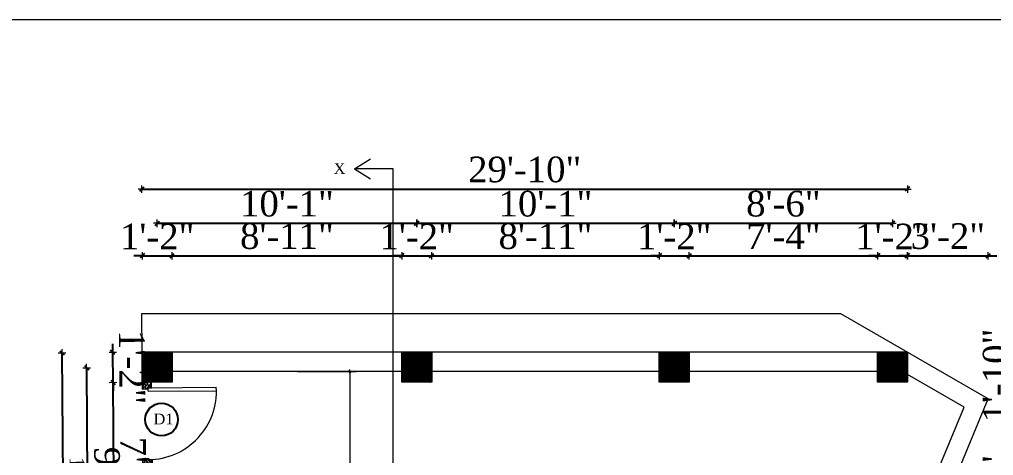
# Model space of a CAD drawing. Header units: inches. Extents: x 4069 to 291496, y -47643 to 12535.
# Drawn here: x 21957.6 to 22413.3, y 1567.4 to 1771.4 of the extents above; entities that cross this region are included whole.
import ezdxf

# ---------------------------------------------------------------- set-up
doc = ezdxf.new("R2010")
doc.units = ezdxf.units.IN
doc.header["$LTSCALE"] = 5
doc.header["$MEASUREMENT"] = 0
for name, color, linetype, lineweight in [('A-WALL', 7, 'Continuous', 9), ('Dimension', 7, 'Continuous', 18), ('DOOR', 62, 'Continuous', 0), ('ele1', 21, 'Continuous', 20)]:
    doc.layers.add(name, color=color, linetype=linetype, lineweight=lineweight)
doc.layers.add('dim line', color=7, linetype='Continuous', lineweight=15, true_color=0xfab2b2)
doc.layers.add('TEXT', color=6, linetype='Continuous')
doc.layers.add('WALL', color=7, linetype='Continuous')
doc.styles.add('ordinary', font='times.ttf')
doc.styles.get("Standard").update_dxf_attribs({"font": 'arial.ttf'})
doc.dimstyles.new('Copy of 96', dxfattribs={"dimtxt": 7, "dimasz": 4, "dimexe": 0.5, "dimexo": 0.5, "dimgap": 3, "dimtad": 1, "dimdec": 1, "dimzin": 11, "dimdsep": 46, "dimlunit": 4, "dimtxsty": 'ordinary', "dimblk": 'OBLIQUE', "dimcen": 0.09, "dimse1": 1, "dimse2": 1, "dimclrt": 6, "dimazin": 0, "dimtfac": 1, "dimtdec": 1, "dimtix": 1, "dimtmove": 2, "dimatfit": 3, "dimldrblk": 'leader', "dimfxl": 0.5, "dimfxlon": 1, "dimtolj": 1, "dimtzin": 0, "dimarcsym": 0})
doc.dimstyles.new('Standard$0', dxfattribs={"dimtxt": 6, "dimasz": 4, "dimexe": 3, "dimexo": 6, "dimgap": 3, "dimtad": 1, "dimdec": 1, "dimzin": 0, "dimdsep": 46, "dimlunit": 4, "dimtxsty": 'Standard', "dimcen": 0.09, "dimclrd": 6, "dimclre": 6, "dimclrt": 7, "dimadec": 0, "dimazin": 0, "dimtfac": 1, "dimtdec": 1, "dimtix": 1, "dimtofl": 0, "dimtmove": 1, "dimatfit": 3, "dimfxl": 1, "dimtolj": 1, "dimtzin": 0, "dimlwd": 18, "dimlwe": 18, "dimarcsym": 0})
pattern_1 = [(45, (-4104.43878, 5280.33242), (-0.08838834765, 0.08838834765), [])]

# ---------------------------------------------------------------- blocks, each defined once
blk = doc.blocks.new('A$C27B36B59')
at = {"layer": 'DOOR'}
for p, q in [((0, 4), (0, 0)), ((2.5, 4), (0, 4)), ((0, 0), (3, 0)), ((2.5, 2.5), (2.5, 4)), ((3, 2.5), (2.5, 2.5)), ((3, 0), (3, 2.5))]:
    blk.add_line(p, q, dxfattribs=at)
for centre, radius, start, end in [((-1.4, -0.54), 4.75, 22.1411, 72.838), ((1.34, 2.09), 1.64, 45.138, 144.8948), ((2.21, 0.3), 2.49, 83.3149, 152.658), ((0.13, 0.37), 2.05, 349.4875, 93.6805), ((1.96, -0.47), 2.01, 58.7447, 166.495), ((-0.06, 0.32), 1.13, 343.542, 86.947), ((2.08, -0.4), 1.17, 38.2816, 160.1519)]:
    blk.add_arc(centre, radius, start, end, dxfattribs=at)
blk = doc.blocks.new('D2')
at = {"layer": 'DOOR'}
for p, q in [((74473.95, 24047.59), (74473.95, 24018.09)), ((74473.95, 24047.59), (74475.45, 24047.59)), ((74475.45, 24047.59), (74475.45, 24018.13))]:
    blk.add_line(p, q, dxfattribs=at)
blk.add_arc((74473.95, 24047.59), 29.5, 180, 272.9146, dxfattribs=at)
at = {"layer": 'DOOR', "xscale": -1, "rotation": 180}
blk.add_blockref('A$C27B36B59', (74441.95, 24050.09), dxfattribs=at)
at = {"layer": 'DOOR', "rotation": 180}
blk.add_blockref('A$C27B36B59', (74477.95, 24050.09), dxfattribs=at)
blk = doc.blocks.new('oblique')
at = {"color": 0, "lineweight": -2}
blk.add_line((0.25, 0.25), (-0.25, -0.25), dxfattribs=at)
at = {"layer": 'dim line', "lineweight": 9}
for p, q in [((-0.4375, 0), (0.4375, 0)), ((0, 0.4375), (0, -0.4375))]:
    blk.add_line(p, q, dxfattribs=at)
blk = doc.blocks.new('*D100')
at = {"layer": 'A-WALL', "color": 0, "lineweight": -2, "ltscale": 50, "transparency": 16777216}
blk.add_line((21978.55, 1492.41), (21977.51, 1615.4), dxfattribs=at)
at = {"layer": 'Defpoints', "color": 0, "ltscale": 50, "transparency": 16777216}
for p in [(21977.51, 1615.4), (22014.91, 1615.72), (22015.95, 1492.73)]:
    blk.add_point(p, dxfattribs=at)
at = {"layer": 'A-WALL', "color": 0, "lineweight": -2, "ltscale": 50, "transparency": 16777216, "xscale": 4, "yscale": 4, "zscale": 4}
for p, rotation in [((21977.51, 1615.4), 90.48576269129444), ((21978.55, 1492.41), 270.4857626912944)]:
    blk.add_blockref('oblique', p, dxfattribs=dict(at, rotation=rotation))
at = {"layer": 'A-WALL', "color": 6, "ltscale": 50, "transparency": 16777216, "insert": (21984.59, 1553.96), "char_height": 7, "attachment_point": 5, "rotation": 270.4858, "style": 'ordinary'}
blk.add_mtext('\\A1;10\'-3"', dxfattribs=at)
blk = doc.blocks.new('_OBLIQUE')
at = {"color": 0, "linetype": 'ByBlock'}
blk.add_line((-0.5, -0.5), (0.5, 0.5), dxfattribs=at)
blk = doc.blocks.new('leader')
at = {"layer": 'Dimension'}
for p, q in [((0, -4.33), (0, 4.33)), ((-4.42, 0), (4.42, 0))]:
    blk.add_line(p, q, dxfattribs=at)
blk = doc.blocks.new('*D101')
at = {"layer": 'A-WALL', "color": 0, "lineweight": -2, "ltscale": 5, "transparency": 16777216}
blk.add_line((22002.17, 1506.62), (22001.36, 1601.61), dxfattribs=at)
at = {"layer": 'Defpoints', "color": 0, "ltscale": 5, "transparency": 16777216}
for p in [(22001.36, 1601.61), (22015.03, 1601.72), (22015.83, 1506.73)]:
    blk.add_point(p, dxfattribs=at)
at = {"layer": 'A-WALL', "color": 0, "lineweight": -2, "ltscale": 5, "transparency": 16777216, "xscale": 4, "yscale": 4, "zscale": 4}
for p, rotation in [((22001.36, 1601.61), 90.48576269118195), ((22002.17, 1506.62), 270.4857626911819)]:
    blk.add_blockref('oblique', p, dxfattribs=dict(at, rotation=rotation))
at = {"layer": 'A-WALL', "color": 6, "ltscale": 5, "transparency": 16777216, "insert": (22010.89, 1554.19), "char_height": 12, "attachment_point": 5, "rotation": 270.4858, "style": 'ordinary'}
blk.add_mtext('\\A1;7\'-11"', dxfattribs=at)
blk = doc.blocks.new('*D102')
at = {"layer": 'A-WALL', "color": 0, "lineweight": -2, "ltscale": 5, "transparency": 16777216}
blk.add_line((21989.95, 1499.45), (21989.03, 1608.44), dxfattribs=at)
at = {"layer": 'Defpoints', "color": 0, "ltscale": 5, "transparency": 16777216}
for p in [(21989.03, 1608.44), (22022.03, 1608.72), (22022.95, 1499.73)]:
    blk.add_point(p, dxfattribs=at)
at = {"layer": 'A-WALL', "color": 0, "lineweight": -2, "ltscale": 5, "transparency": 16777216, "xscale": 4, "yscale": 4, "zscale": 4}
for p, rotation in [((21989.03, 1608.44), 90.48576269118195), ((21989.95, 1499.45), 270.4857626911819)]:
    blk.add_blockref('oblique', p, dxfattribs=dict(at, rotation=rotation))
at = {"layer": 'A-WALL', "color": 6, "ltscale": 5, "transparency": 16777216, "insert": (21998.61, 1554.02), "char_height": 12, "attachment_point": 5, "rotation": 270.4858, "style": 'ordinary'}
blk.add_mtext('\\A1;9\'-1"', dxfattribs=at)
blk = doc.blocks.new('*D103')
at = {"layer": 'A-WALL', "color": 0, "lineweight": -2, "ltscale": 5, "transparency": 16777216}
for p, q in [((22001.25, 1615.61), (22001.21, 1619.61)), ((22001.36, 1601.61), (22001.25, 1615.61)), ((22001.36, 1601.61), (22001.4, 1597.61))]:
    blk.add_line(p, q, dxfattribs=at)
at = {"layer": 'Defpoints', "color": 0, "ltscale": 5, "transparency": 16777216}
for p in [(22001.25, 1615.61), (22014.91, 1615.72), (22015.03, 1601.72)]:
    blk.add_point(p, dxfattribs=at)
at = {"layer": 'A-WALL', "color": 0, "lineweight": -2, "ltscale": 5, "transparency": 16777216, "xscale": 4, "yscale": 4, "zscale": 4}
for p, rotation in [((22001.25, 1615.61), 270.4857626911819), ((22001.36, 1601.61), 90.48576269118195)]:
    blk.add_blockref('oblique', p, dxfattribs=dict(at, rotation=rotation))
at = {"layer": 'A-WALL', "color": 6, "ltscale": 5, "transparency": 16777216, "insert": (22010.3, 1608.68), "char_height": 12, "attachment_point": 5, "rotation": 270.4858, "style": 'ordinary'}
blk.add_mtext('\\A1;1\'-2"', dxfattribs=at)
blk = doc.blocks.new('*D105')
at = {"layer": 'A-WALL', "color": 0, "lineweight": -2, "ltscale": 5, "transparency": 16777216}
for p, q in [((22015.03, 1660.83), (22011.03, 1660.83)), ((22015.03, 1660.83), (22029.03, 1660.83)), ((22029.03, 1660.83), (22033.03, 1660.83))]:
    blk.add_line(p, q, dxfattribs=at)
at = {"layer": 'Defpoints', "color": 0, "ltscale": 5, "transparency": 16777216}
for p in [(22029.03, 1660.83), (22015.03, 1615.72), (22029.03, 1615.72)]:
    blk.add_point(p, dxfattribs=at)
at = {"layer": 'A-WALL', "color": 0, "lineweight": -2, "ltscale": 5, "transparency": 16777216, "xscale": 4, "yscale": 4, "zscale": 4}
blk.add_blockref('oblique', (22015.03, 1660.83), dxfattribs=at)
at = {"layer": 'A-WALL', "color": 0, "lineweight": -2, "ltscale": 5, "transparency": 16777216, "xscale": 4, "yscale": 4, "zscale": 4, "rotation": 180}
blk.add_blockref('oblique', (22029.03, 1660.83), dxfattribs=at)
at = {"layer": 'A-WALL', "color": 6, "ltscale": 5, "transparency": 16777216, "insert": (22022.03, 1669.83), "char_height": 12, "attachment_point": 5, "style": 'ordinary'}
blk.add_mtext('\\A1;1\'-2"', dxfattribs=at)
blk = doc.blocks.new('*D106')
at = {"layer": 'A-WALL', "color": 0, "lineweight": -2, "ltscale": 5, "transparency": 16777216}
blk.add_line((22029.03, 1660.83), (22136.45, 1660.83), dxfattribs=at)
at = {"layer": 'Defpoints', "color": 0, "ltscale": 5, "transparency": 16777216}
for p in [(22136.45, 1660.83), (22029.03, 1615.72), (22136.45, 1615.72)]:
    blk.add_point(p, dxfattribs=at)
at = {"layer": 'A-WALL', "color": 0, "lineweight": -2, "ltscale": 5, "transparency": 16777216, "xscale": 4, "yscale": 4, "zscale": 4, "rotation": 180}
blk.add_blockref('oblique', (22029.03, 1660.83), dxfattribs=at)
at = {"layer": 'A-WALL', "color": 0, "lineweight": -2, "ltscale": 5, "transparency": 16777216, "xscale": 4, "yscale": 4, "zscale": 4}
blk.add_blockref('oblique', (22136.45, 1660.83), dxfattribs=at)
at = {"layer": 'A-WALL', "color": 6, "ltscale": 5, "transparency": 16777216, "insert": (22082.74, 1669.94), "char_height": 12, "attachment_point": 5, "style": 'ordinary'}
blk.add_mtext('\\A1;8\'-11"', dxfattribs=at)
blk = doc.blocks.new('*D107')
at = {"layer": 'A-WALL', "color": 0, "lineweight": -2, "ltscale": 5, "transparency": 16777216}
for p, q in [((22136.45, 1660.83), (22132.45, 1660.83)), ((22136.45, 1660.83), (22150.45, 1660.83)), ((22150.45, 1660.83), (22154.45, 1660.83))]:
    blk.add_line(p, q, dxfattribs=at)
at = {"layer": 'Defpoints', "color": 0, "ltscale": 5, "transparency": 16777216}
for p in [(22150.45, 1660.83), (22136.45, 1615.72), (22150.45, 1615.72)]:
    blk.add_point(p, dxfattribs=at)
at = {"layer": 'A-WALL', "color": 0, "lineweight": -2, "ltscale": 5, "transparency": 16777216, "xscale": 4, "yscale": 4, "zscale": 4}
blk.add_blockref('oblique', (22136.45, 1660.83), dxfattribs=at)
at = {"layer": 'A-WALL', "color": 0, "lineweight": -2, "ltscale": 5, "transparency": 16777216, "xscale": 4, "yscale": 4, "zscale": 4, "rotation": 180}
blk.add_blockref('oblique', (22150.45, 1660.83), dxfattribs=at)
at = {"layer": 'A-WALL', "color": 6, "ltscale": 5, "transparency": 16777216, "insert": (22143.45, 1669.83), "char_height": 12, "attachment_point": 5, "style": 'ordinary'}
blk.add_mtext('\\A1;1\'-2"', dxfattribs=at)
blk = doc.blocks.new('*D108')
at = {"layer": 'A-WALL', "color": 0, "lineweight": -2, "ltscale": 5, "transparency": 16777216}
blk.add_line((22150.45, 1660.83), (22256.95, 1660.83), dxfattribs=at)
at = {"layer": 'Defpoints', "color": 0, "ltscale": 5, "transparency": 16777216}
for p in [(22256.95, 1660.83), (22150.45, 1615.72), (22256.95, 1615.72)]:
    blk.add_point(p, dxfattribs=at)
at = {"layer": 'A-WALL', "color": 0, "lineweight": -2, "ltscale": 5, "transparency": 16777216, "xscale": 4, "yscale": 4, "zscale": 4, "rotation": 180}
blk.add_blockref('oblique', (22150.45, 1660.83), dxfattribs=at)
at = {"layer": 'A-WALL', "color": 0, "lineweight": -2, "ltscale": 5, "transparency": 16777216, "xscale": 4, "yscale": 4, "zscale": 4}
blk.add_blockref('oblique', (22256.95, 1660.83), dxfattribs=at)
at = {"layer": 'A-WALL', "color": 6, "ltscale": 5, "transparency": 16777216, "insert": (22203.7, 1669.94), "char_height": 12, "attachment_point": 5, "style": 'ordinary'}
blk.add_mtext('\\A1;8\'-11"', dxfattribs=at)
blk = doc.blocks.new('*D109')
at = {"layer": 'A-WALL', "color": 0, "lineweight": -2, "ltscale": 5, "transparency": 16777216}
for p, q in [((22256.95, 1660.83), (22252.95, 1660.83)), ((22256.95, 1660.83), (22270.95, 1660.83)), ((22270.95, 1660.83), (22274.95, 1660.83))]:
    blk.add_line(p, q, dxfattribs=at)
at = {"layer": 'Defpoints', "color": 0, "ltscale": 5, "transparency": 16777216}
for p in [(22270.95, 1660.83), (22256.95, 1615.72), (22270.95, 1615.72)]:
    blk.add_point(p, dxfattribs=at)
at = {"layer": 'A-WALL', "color": 0, "lineweight": -2, "ltscale": 5, "transparency": 16777216, "xscale": 4, "yscale": 4, "zscale": 4}
blk.add_blockref('oblique', (22256.95, 1660.83), dxfattribs=at)
at = {"layer": 'A-WALL', "color": 0, "lineweight": -2, "ltscale": 5, "transparency": 16777216, "xscale": 4, "yscale": 4, "zscale": 4, "rotation": 180}
blk.add_blockref('oblique', (22270.95, 1660.83), dxfattribs=at)
at = {"layer": 'A-WALL', "color": 6, "ltscale": 5, "transparency": 16777216, "insert": (22263.95, 1669.83), "char_height": 12, "attachment_point": 5, "style": 'ordinary'}
blk.add_mtext('\\A1;1\'-2"', dxfattribs=at)
blk = doc.blocks.new('*D110')
at = {"layer": 'A-WALL', "color": 0, "lineweight": -2, "ltscale": 5, "transparency": 16777216}
blk.add_line((22270.95, 1660.83), (22359.07, 1660.83), dxfattribs=at)
at = {"layer": 'Defpoints', "color": 0, "ltscale": 5, "transparency": 16777216}
for p in [(22359.07, 1660.83), (22270.95, 1615.72), (22359.07, 1615.72)]:
    blk.add_point(p, dxfattribs=at)
at = {"layer": 'A-WALL', "color": 0, "lineweight": -2, "ltscale": 5, "transparency": 16777216, "xscale": 4, "yscale": 4, "zscale": 4, "rotation": 180}
blk.add_blockref('oblique', (22270.95, 1660.83), dxfattribs=at)
at = {"layer": 'A-WALL', "color": 0, "lineweight": -2, "ltscale": 5, "transparency": 16777216, "xscale": 4, "yscale": 4, "zscale": 4}
blk.add_blockref('oblique', (22359.07, 1660.83), dxfattribs=at)
at = {"layer": 'A-WALL', "color": 6, "ltscale": 5, "transparency": 16777216, "insert": (22315.01, 1669.95), "char_height": 12, "attachment_point": 5, "style": 'ordinary'}
blk.add_mtext('\\A1;7\'-4"', dxfattribs=at)
blk = doc.blocks.new('*D111')
at = {"layer": 'A-WALL', "color": 0, "lineweight": -2, "ltscale": 5, "transparency": 16777216}
for p, q in [((22359.07, 1660.83), (22355.07, 1660.83)), ((22359.07, 1660.83), (22373.07, 1660.83)), ((22373.07, 1660.83), (22377.07, 1660.83))]:
    blk.add_line(p, q, dxfattribs=at)
at = {"layer": 'Defpoints', "color": 0, "ltscale": 5, "transparency": 16777216}
for p in [(22373.07, 1660.83), (22359.07, 1615.72), (22373.07, 1615.72)]:
    blk.add_point(p, dxfattribs=at)
at = {"layer": 'A-WALL', "color": 0, "lineweight": -2, "ltscale": 5, "transparency": 16777216, "xscale": 4, "yscale": 4, "zscale": 4}
blk.add_blockref('oblique', (22359.07, 1660.83), dxfattribs=at)
at = {"layer": 'A-WALL', "color": 0, "lineweight": -2, "ltscale": 5, "transparency": 16777216, "xscale": 4, "yscale": 4, "zscale": 4, "rotation": 180}
blk.add_blockref('oblique', (22373.07, 1660.83), dxfattribs=at)
at = {"layer": 'A-WALL', "color": 6, "ltscale": 5, "transparency": 16777216, "insert": (22366.07, 1669.83), "char_height": 12, "attachment_point": 5, "style": 'ordinary'}
blk.add_mtext('\\A1;1\'-2"', dxfattribs=at)
blk = doc.blocks.new('*D112')
at = {"layer": 'A-WALL', "color": 0, "lineweight": -2, "ltscale": 5, "transparency": 16777216}
for p, q in [((22373.07, 1660.83), (22369.07, 1660.83)), ((22373.07, 1660.83), (22410.89, 1660.83)), ((22410.89, 1660.83), (22414.89, 1660.83))]:
    blk.add_line(p, q, dxfattribs=at)
at = {"layer": 'Defpoints', "color": 0, "ltscale": 5, "transparency": 16777216}
for p in [(22410.89, 1660.83), (22373.07, 1615.72), (22410.89, 1593.87)]:
    blk.add_point(p, dxfattribs=at)
at = {"layer": 'A-WALL', "color": 0, "lineweight": -2, "ltscale": 5, "transparency": 16777216, "xscale": 4, "yscale": 4, "zscale": 4}
blk.add_blockref('oblique', (22373.07, 1660.83), dxfattribs=at)
at = {"layer": 'A-WALL', "color": 0, "lineweight": -2, "ltscale": 5, "transparency": 16777216, "xscale": 4, "yscale": 4, "zscale": 4, "rotation": 180}
blk.add_blockref('oblique', (22410.89, 1660.83), dxfattribs=at)
at = {"layer": 'A-WALL', "color": 6, "ltscale": 5, "transparency": 16777216, "insert": (22391.98, 1669.94), "char_height": 12, "attachment_point": 5, "style": 'ordinary'}
blk.add_mtext('\\A1;3\'-2"', dxfattribs=at)
blk = doc.blocks.new('*D113')
at = {"layer": 'A-WALL', "color": 0, "lineweight": -2, "ltscale": 5, "transparency": 16777216}
blk.add_line((22368.82, 1447.95), (22410.89, 1447.95), dxfattribs=at)
at = {"layer": 'Defpoints', "color": 0, "ltscale": 5, "transparency": 16777216}
for p in [(22410.89, 1593.87), (22368.82, 1492.73), (22410.89, 1447.95)]:
    blk.add_point(p, dxfattribs=at)
at = {"layer": 'A-WALL', "color": 0, "lineweight": -2, "ltscale": 5, "transparency": 16777216, "xscale": 4, "yscale": 4, "zscale": 4, "rotation": 180}
blk.add_blockref('oblique', (22368.82, 1447.95), dxfattribs=at)
at = {"layer": 'A-WALL', "color": 0, "lineweight": -2, "ltscale": 5, "transparency": 16777216, "xscale": 4, "yscale": 4, "zscale": 4}
blk.add_blockref('oblique', (22410.89, 1447.95), dxfattribs=at)
at = {"layer": 'A-WALL', "color": 6, "ltscale": 5, "transparency": 16777216, "insert": (22389.85, 1457.06), "char_height": 12, "attachment_point": 5, "style": 'ordinary'}
blk.add_mtext('\\A1;3\'-6"', dxfattribs=at)
blk = doc.blocks.new('*D114')
at = {"layer": 'A-WALL', "color": 0, "lineweight": -2, "ltscale": 5, "transparency": 16777216}
blk.add_line((22022.03, 1676.01), (22143.45, 1676.01), dxfattribs=at)
at = {"layer": 'Defpoints', "color": 0, "ltscale": 5, "transparency": 16777216}
for p in [(22143.45, 1676.01), (22022.03, 1608.72), (22143.45, 1608.72)]:
    blk.add_point(p, dxfattribs=at)
at = {"layer": 'A-WALL', "color": 0, "lineweight": -2, "ltscale": 5, "transparency": 16777216, "xscale": 4, "yscale": 4, "zscale": 4, "rotation": 180}
blk.add_blockref('oblique', (22022.03, 1676.01), dxfattribs=at)
at = {"layer": 'A-WALL', "color": 0, "lineweight": -2, "ltscale": 5, "transparency": 16777216, "xscale": 4, "yscale": 4, "zscale": 4}
blk.add_blockref('oblique', (22143.45, 1676.01), dxfattribs=at)
at = {"layer": 'A-WALL', "color": 6, "ltscale": 5, "transparency": 16777216, "insert": (22082.74, 1685.11), "char_height": 12, "attachment_point": 5, "style": 'ordinary'}
blk.add_mtext('\\A1;10\'-1"', dxfattribs=at)
blk = doc.blocks.new('*D115')
at = {"layer": 'A-WALL', "color": 0, "lineweight": -2, "ltscale": 5, "transparency": 16777216}
blk.add_line((22143.45, 1676.01), (22263.95, 1676.01), dxfattribs=at)
at = {"layer": 'Defpoints', "color": 0, "ltscale": 5, "transparency": 16777216}
for p in [(22263.95, 1676.01), (22143.45, 1608.72), (22263.95, 1608.72)]:
    blk.add_point(p, dxfattribs=at)
at = {"layer": 'A-WALL', "color": 0, "lineweight": -2, "ltscale": 5, "transparency": 16777216, "xscale": 4, "yscale": 4, "zscale": 4, "rotation": 180}
blk.add_blockref('oblique', (22143.45, 1676.01), dxfattribs=at)
at = {"layer": 'A-WALL', "color": 0, "lineweight": -2, "ltscale": 5, "transparency": 16777216, "xscale": 4, "yscale": 4, "zscale": 4}
blk.add_blockref('oblique', (22263.95, 1676.01), dxfattribs=at)
at = {"layer": 'A-WALL', "color": 6, "ltscale": 5, "transparency": 16777216, "insert": (22203.7, 1685.11), "char_height": 12, "attachment_point": 5, "style": 'ordinary'}
blk.add_mtext('\\A1;10\'-1"', dxfattribs=at)
blk = doc.blocks.new('*D116')
at = {"layer": 'A-WALL', "color": 0, "lineweight": -2, "ltscale": 5, "transparency": 16777216}
blk.add_line((22263.95, 1676.01), (22366.07, 1676.01), dxfattribs=at)
at = {"layer": 'Defpoints', "color": 0, "ltscale": 5, "transparency": 16777216}
for p in [(22366.07, 1676.01), (22263.95, 1608.72), (22366.07, 1608.72)]:
    blk.add_point(p, dxfattribs=at)
at = {"layer": 'A-WALL', "color": 0, "lineweight": -2, "ltscale": 5, "transparency": 16777216, "xscale": 4, "yscale": 4, "zscale": 4, "rotation": 180}
blk.add_blockref('oblique', (22263.95, 1676.01), dxfattribs=at)
at = {"layer": 'A-WALL', "color": 0, "lineweight": -2, "ltscale": 5, "transparency": 16777216, "xscale": 4, "yscale": 4, "zscale": 4}
blk.add_blockref('oblique', (22366.07, 1676.01), dxfattribs=at)
at = {"layer": 'A-WALL', "color": 6, "ltscale": 5, "transparency": 16777216, "insert": (22315.01, 1685.11), "char_height": 12, "attachment_point": 5, "style": 'ordinary'}
blk.add_mtext('\\A1;8\'-6"', dxfattribs=at)
blk = doc.blocks.new('*D117')
at = {"layer": 'A-WALL', "color": 0, "lineweight": -2, "ltscale": 5, "transparency": 16777216}
blk.add_line((22014.91, 1692.01), (22373.07, 1692.01), dxfattribs=at)
at = {"layer": 'Defpoints', "color": 0, "ltscale": 5, "transparency": 16777216}
for p in [(22373.07, 1692.01), (22014.91, 1615.72), (22373.07, 1615.72)]:
    blk.add_point(p, dxfattribs=at)
at = {"layer": 'A-WALL', "color": 0, "lineweight": -2, "ltscale": 5, "transparency": 16777216, "xscale": 4, "yscale": 4, "zscale": 4, "rotation": 180}
blk.add_blockref('oblique', (22014.91, 1692.01), dxfattribs=at)
at = {"layer": 'A-WALL', "color": 0, "lineweight": -2, "ltscale": 5, "transparency": 16777216, "xscale": 4, "yscale": 4, "zscale": 4}
blk.add_blockref('oblique', (22373.07, 1692.01), dxfattribs=at)
at = {"layer": 'A-WALL', "color": 6, "ltscale": 5, "transparency": 16777216, "insert": (22193.99, 1701.13), "char_height": 12, "attachment_point": 5, "style": 'ordinary'}
blk.add_mtext('\\A1;29\'-10"', dxfattribs=at)
blk = doc.blocks.new('*D119')
at = {"layer": 'A-WALL', "color": 0, "lineweight": -2, "ltscale": 5, "transparency": 16777216}
blk.add_line((22423.52, 1506.73), (22423.52, 1593.87), dxfattribs=at)
at = {"layer": 'Defpoints', "color": 0, "ltscale": 5, "transparency": 16777216}
for p in [(22410.89, 1593.87), (22423.52, 1593.87), (22368.82, 1506.73)]:
    blk.add_point(p, dxfattribs=at)
at = {"layer": 'A-WALL', "color": 0, "lineweight": -2, "ltscale": 5, "transparency": 16777216, "xscale": 4, "yscale": 4, "zscale": 4}
for p, rotation in [((22423.52, 1593.87), 90), ((22423.52, 1506.73), 270)]:
    blk.add_blockref('oblique', p, dxfattribs=dict(at, rotation=rotation))
at = {"layer": 'A-WALL', "color": 6, "ltscale": 5, "transparency": 16777216, "insert": (22414.4, 1550.3), "char_height": 12, "attachment_point": 5, "rotation": 90, "style": 'ordinary'}
blk.add_mtext('\\A1;7\'-3"', dxfattribs=at)
blk = doc.blocks.new('*D120')
at = {"layer": 'A-WALL', "color": 0, "lineweight": -2, "ltscale": 5, "transparency": 16777216}
for p, q in [((22423.52, 1615.72), (22423.52, 1619.72)), ((22423.52, 1593.87), (22423.52, 1615.72)), ((22423.52, 1593.87), (22423.52, 1589.87))]:
    blk.add_line(p, q, dxfattribs=at)
at = {"layer": 'Defpoints', "color": 0, "ltscale": 5, "transparency": 16777216}
for p in [(22373.07, 1615.72), (22423.52, 1615.72), (22410.89, 1593.87)]:
    blk.add_point(p, dxfattribs=at)
at = {"layer": 'A-WALL', "color": 0, "lineweight": -2, "ltscale": 5, "transparency": 16777216, "xscale": 4, "yscale": 4, "zscale": 4}
for p, rotation in [((22423.52, 1615.72), 270), ((22423.52, 1593.87), 90)]:
    blk.add_blockref('oblique', p, dxfattribs=dict(at, rotation=rotation))
at = {"layer": 'A-WALL', "color": 6, "ltscale": 5, "transparency": 16777216, "insert": (22414.42, 1604.79), "char_height": 12, "attachment_point": 5, "rotation": 90, "style": 'ordinary'}
blk.add_mtext('\\A1;1\'-10"', dxfattribs=at)
blk = doc.blocks.new('*D121')
at = {"layer": 'A-WALL', "color": 0, "lineweight": -2, "ltscale": 5, "transparency": 16777216}
blk.add_line((22437.99, 1499.73), (22437.99, 1608.72), dxfattribs=at)
at = {"layer": 'Defpoints', "color": 0, "ltscale": 5, "transparency": 16777216}
for p in [(22366.07, 1608.72), (22437.99, 1608.72), (22361.82, 1499.73)]:
    blk.add_point(p, dxfattribs=at)
at = {"layer": 'A-WALL', "color": 0, "lineweight": -2, "ltscale": 5, "transparency": 16777216, "xscale": 4, "yscale": 4, "zscale": 4}
for p, rotation in [((22437.99, 1608.72), 90), ((22437.99, 1499.73), 270)]:
    blk.add_blockref('oblique', p, dxfattribs=dict(at, rotation=rotation))
at = {"layer": 'A-WALL', "color": 6, "ltscale": 5, "transparency": 16777216, "insert": (22428.87, 1554.23), "char_height": 12, "attachment_point": 5, "rotation": 90, "style": 'ordinary'}
blk.add_mtext('\\A1;9\'-1"', dxfattribs=at)
blk = doc.blocks.new('*D122')
at = {"layer": 'A-WALL', "color": 0, "lineweight": -2, "ltscale": 5, "transparency": 16777216}
blk.add_line((22454.84, 1492.73), (22454.84, 1615.72), dxfattribs=at)
at = {"layer": 'Defpoints', "color": 0, "ltscale": 5, "transparency": 16777216}
for p in [(22373.07, 1615.72), (22454.84, 1615.72), (22368.82, 1492.73)]:
    blk.add_point(p, dxfattribs=at)
at = {"layer": 'A-WALL', "color": 0, "lineweight": -2, "ltscale": 5, "transparency": 16777216, "xscale": 4, "yscale": 4, "zscale": 4}
for p, rotation in [((22454.84, 1615.72), 90), ((22454.84, 1492.73), 270)]:
    blk.add_blockref('oblique', p, dxfattribs=dict(at, rotation=rotation))
at = {"layer": 'A-WALL', "color": 6, "ltscale": 5, "transparency": 16777216, "insert": (22445.74, 1554.23), "char_height": 12, "attachment_point": 5, "rotation": 90, "style": 'ordinary'}
blk.add_mtext('\\A1;10\'-3"', dxfattribs=at)
blk = doc.blocks.new('*D1896')
at = {"layer": 'A-WALL', "color": 47, "lineweight": 0, "ltscale": 5, "transparency": 16777216}
for p, q in [((22087.74, 1606.72), (22115.23, 1606.72)), ((22088.2, 1501.73), (22115.23, 1501.73))]:
    blk.add_line(p, q, dxfattribs=at)
at = {"layer": 'A-WALL', "color": 33, "lineweight": 0, "ltscale": 5, "transparency": 16777216}
blk.add_line((22112.23, 1606.72), (22112.23, 1501.73), dxfattribs=at)
at = {"layer": 'Defpoints', "color": 0, "ltscale": 5, "transparency": 16777216}
for p in [(22082.74, 1606.72, -58.17), (22083.2, 1501.73, -58.17), (22112.23, 1501.73)]:
    blk.add_point(p, dxfattribs=at)
at = {"layer": 'A-WALL', "color": 33, "lineweight": 0, "ltscale": 5, "transparency": 16777216, "xscale": 2, "yscale": 2, "zscale": 2}
for p, rotation in [((22112.23, 1606.72), 90), ((22112.23, 1501.73), 270)]:
    blk.add_blockref('oblique', p, dxfattribs=dict(at, rotation=rotation))
at = {"layer": 'A-WALL', "color": 7, "ltscale": 5, "transparency": 16777216, "insert": (22109.43, 1554.23), "char_height": 4.5, "attachment_point": 5, "rotation": 90}
blk.add_mtext('\\A1;8\'-9"', dxfattribs=at)

msp = doc.modelspace()

# ---------------------------------------------------------------- hatches: boundary and pattern name
at = {"layer": 'A-WALL', "ltscale": 5}
h = msp.add_hatch(dxfattribs=at)
h.set_pattern_fill('ANSI31', color=256)
h.set_pattern_definition(pattern_1)
h.paths.add_polyline_path([(22029.02604, 1601.72114), (22029.02604, 1615.72114), (22015.02604, 1615.72114), (22015.02604, 1601.72114)])
h = msp.add_hatch(dxfattribs=at)
h.set_pattern_fill('ANSI31', color=256)
h.set_pattern_definition(pattern_1)
h.paths.add_polyline_path([(22150.4501, 1601.72114), (22150.4501, 1615.72114), (22136.4501, 1615.72114), (22136.4501, 1601.72114)])
h = msp.add_hatch(dxfattribs=at)
h.set_pattern_fill('ANSI31', color=256)
h.set_pattern_definition(pattern_1)
h.paths.add_polyline_path([(22270.9501, 1601.72114), (22270.9501, 1615.72114), (22256.9501, 1615.72114), (22256.9501, 1601.72114)])
h = msp.add_hatch(dxfattribs=at)
h.set_pattern_fill('ANSI31', color=256)
h.set_pattern_definition(pattern_1)
h.paths.add_polyline_path([(22373.07091, 1615.72114), (22359.07091, 1615.72114), (22359.07091, 1601.72114), (22373.07091, 1601.72114)])

# ---------------------------------------------------------------- linework, layer by layer
for p, q in [((22114.39486, 1701.51686), (22121.82402, 1706.19606)), ((22132.39486, 1701.51686), (22114.39486, 1701.51686)), ((22114.39486, 1701.51686), (22121.82402, 1696.83765)), ((22132.39486, 1418.23266), (22132.39486, 1701.51686)), ((22014.75473, 1633.72114), (22014.90734, 1615.72114)), ((22341.92267, 1633.72114), (22014.75473, 1633.72114)), ((22410.88868, 1593.86695), (22341.92267, 1633.72114)), ((22373.07091, 1615.72114), (22014.90734, 1615.72114)), ((22014.90734, 1615.72114), (22015.02604, 1601.72114)), ((22136.4501, 1606.72114), (22029.02604, 1606.72114)), ((22256.9501, 1606.72114), (22150.4501, 1606.72114)), ((22359.07091, 1606.72114), (22270.9501, 1606.72114)), ((22399.54403, 1590.02812), (22373.07091, 1605.32645)), ((22361.32805, 1474.73087), (22410.88868, 1593.86695)), ((22364.89236, 1506.73087), (22399.54403, 1590.02812))]:
    msp.add_line(p, q, dxfattribs=at)
at = {"layer": 'A-WALL', "ltscale": 5, "elevation": -58.16904}
for points in [[(22015.02604, 1615.72114), (22029.02604, 1615.72114), (22029.02604, 1601.72114), (22015.02604, 1601.72114)], [(22136.4501, 1615.72114), (22150.4501, 1615.72114), (22150.4501, 1601.72114), (22136.4501, 1601.72114)], [(22256.9501, 1615.72114), (22270.9501, 1615.72114), (22270.9501, 1601.72114), (22256.9501, 1601.72114)], [(22359.07091, 1615.72114), (22373.07091, 1615.72114), (22373.07091, 1601.72114), (22359.07091, 1601.72114)]]:
    msp.add_lwpolyline(points, close=True, dxfattribs=at)
at = {"layer": 'ele1', "elevation": -58.16904}
msp.add_lwpolyline([(20650.86219, 1771.3776), (23735.82665, 1771.3776), (23735.82665, -383.95537), (20650.86219, -383.95537)], close=True, dxfattribs=at)
msp.add_lwpolyline([(20650.86219, 1771.3776), (23735.82665, 1771.3776), (23735.82665, -383.95537), (20650.86219, -383.95537)], close=True, dxfattribs=at)
at = {"layer": 'TEXT'}
msp.add_circle((22024.05872, 1584.19392, -58.16904), 7.64038, dxfattribs=at)

# ---------------------------------------------------------------- block references
at = {"layer": 'WALL', "color": 2, "linetype": 'ByBlock', "xscale": 1.083333333326322, "yscale": 1.083333333326322, "zscale": 1.083333333326322, "rotation": 90.48576269148516}
msp.add_blockref('D2', (48752.3989, -78858.93676, -58.16904), dxfattribs=at)

# ---------------------------------------------------------------- texts
at = {"layer": 'TEXT', "style": 'ordinary'}
for s, p in [('X', (22104.61316, 1699.102, -58.16904)), ('D1', (22020.35127, 1581.96115, -58.16904))]:
    msp.add_text(s, height=5, dxfattribs=at).set_placement(p)

# ---------------------------------------------------------------- dimensions: what is measured, and where the dimension line sits
at = {"layer": 'A-WALL', "ltscale": 5}
for base, p1, p2, picture, middle in [((22373.07091, 1692.00875, -58.16904), (22014.90734, 1615.72114, -58.16904), (22373.07091, 1615.72114, -58.16904), '*D117', (22193.98913, 1701.12987, -58.16904)), ((22143.4501, 1676.00779, -58.16904), (22022.02604, 1608.72114, -58.16904), (22143.4501, 1608.72114, -58.16904), '*D114', (22082.73807, 1685.11161, -58.16904)), ((22263.9501006573, 1676.007787928, -58.169039764), (22143.4501006573, 1608.7211428672, -58.169039764), (22263.9501006573, 1608.7211428672, -58.169039764), '*D115', (22203.7001006573, 1685.1116091248, -58.169039764)), ((22366.07091, 1676.00779, -58.16904), (22263.9501, 1608.72114, -58.16904), (22366.07091, 1608.72114, -58.16904), '*D116', (22315.01051, 1685.11161, -58.16904)), ((22029.02604, 1660.83152, -58.16904), (22015.02604, 1615.72114, -58.16904), (22029.02604, 1615.72114, -58.16904), '*D105', (22022.02604, 1669.83152, -58.16904)), ((22136.4501, 1660.83152, -58.16904), (22029.02604, 1615.72114, -58.16904), (22136.4501, 1615.72114, -58.16904), '*D106', (22082.73807, 1669.93534, -58.16904)), ((22150.4501, 1660.83152, -58.16904), (22136.4501, 1615.72114, -58.16904), (22150.4501, 1615.72114, -58.16904), '*D107', (22143.4501, 1669.83152, -58.16904)), ((22256.9501006573, 1660.8315235261, -58.169039764), (22150.4501006573, 1615.7211428672, -58.169039764), (22256.9501006573, 1615.7211428672, -58.169039764), '*D108', (22203.7001006573, 1669.9353447229, -58.169039764)), ((22270.9501, 1660.83152, -58.16904), (22256.9501, 1615.72114, -58.16904), (22270.9501, 1615.72114, -58.16904), '*D109', (22263.9501, 1669.83152, -58.16904)), ((22359.07091, 1660.83152, -58.16904), (22270.9501, 1615.72114, -58.16904), (22359.07091, 1615.72114, -58.16904), '*D110', (22315.01051, 1669.95265, -58.16904)), ((22373.07091, 1660.83152, -58.16904), (22359.07091, 1615.72114, -58.16904), (22373.07091, 1615.72114, -58.16904), '*D111', (22366.07091, 1669.83152, -58.16904)), ((22410.88868, 1660.83152, -58.16904), (22373.07091, 1615.72114, -58.16904), (22410.88868, 1593.86695, -58.16904), '*D112', (22391.9798, 1669.93534, -58.16904)), ((22410.88868, 1447.95145, -58.16904), (22368.81605, 1492.73087, -58.16904), (22410.88868, 1593.86695, -58.16904), '*D113', (22389.85237, 1457.05527, -58.16904))]:
    dim = msp.add_linear_dim(base=base, p1=p1, p2=p2, dimstyle='Copy of 96', override={"dimtxt": 12, "dimdec": 0, "dimblk": 'oblique', "dimtdec": 0, "dimarcsym": 1}, dxfattribs=at)
    dim.commit()
    dim.dimension.update_dxf_attribs({"geometry": picture, "text_midpoint": middle})
for base, p1, p2, angle, dimstyle, override, picture, middle in [((22423.5223, 1615.72114, -58.16904), (22410.88868, 1593.86695, -58.16904), (22373.07091, 1615.72114, -58.16904), 90, 'Copy of 96', {"dimtxt": 12, "dimdec": 0, "dimblk": 'oblique', "dimtdec": 0, "dimarcsym": 1}, '*D120', (22414.41848, 1604.79405, -58.16904)), ((22001.24559, 1615.60531, -58.16904), (22015.02604, 1601.72114, -58.16904), (22014.90734, 1615.72114, -58.16904), 270.4857627, 'Copy of 96', {"dimtxt": 12, "dimdec": 0, "dimblk": 'oblique', "dimtdec": 0, "dimarcsym": 1}, '*D103', (22010.30461, 1608.68162, -58.16904)), ((22454.84364, 1615.72114, -58.16904), (22368.81605, 1492.73087, -58.16904), (22373.07091, 1615.72114, -58.16904), 90, 'Copy of 96', {"dimtxt": 12, "dimdec": 0, "dimblk": 'oblique', "dimtdec": 0, "dimarcsym": 1}, '*D122', (22445.73982, 1554.22601, -58.16904)), ((21989.0298, 1608.44139, -58.16904), (22022.9501, 1499.73087, -58.16904), (22022.02604, 1608.72114, -58.16904), 270.4857627, 'Copy of 96', {"dimtxt": 12, "dimdec": 0, "dimblk": 'oblique', "dimtdec": 0, "dimarcsym": 1}, '*D102', (21998.61263, 1554.02358, -58.16904)), ((22437.98661, 1608.72114, -58.16904), (22361.81605, 1499.73087, -58.16904), (22366.07091, 1608.72114, -58.16904), 90, 'Copy of 96', {"dimtxt": 12, "dimdec": 0, "dimblk": 'oblique', "dimtdec": 0, "dimarcsym": 1}, '*D121', (22428.86549, 1554.22601, -58.16904)), ((22112.22576, 1501.73087), (22082.73807, 1606.72114, -58.16904), (22083.2001, 1501.73087, -58.16904), 90, 'Standard$0', {"dimtxt": 4.5, "dimasz": 2, "dimexo": 5, "dimgap": 0.5, "dimdec": 0, "dimzin": 12, "dimpost": '\\X', "dimblk": 'oblique', "dimcen": 3, "dimclrd": 33, "dimclre": 47, "dimtfac": 0.5, "dimtdec": 0, "dimfxl": 3, "dimlwd": 0, "dimlwe": 0}, '*D1896', (22109.42818, 1554.22601)), ((22001.36428, 1601.60531, -58.16904), (22015.8314, 1506.73087, -58.16904), (22015.02604, 1601.72114, -58.16904), 270.4857627, 'Copy of 96', {"dimtxt": 12, "dimdec": 0, "dimblk": 'oblique', "dimtdec": 0, "dimarcsym": 1}, '*D101', (22010.88776, 1554.18751, -58.16904)), ((22423.5223, 1593.86695, -58.16904), (22368.81605, 1506.73087, -58.16904), (22410.88868, 1593.86695, -58.16904), 90, 'Copy of 96', {"dimtxt": 12, "dimdec": 0, "dimblk": 'oblique', "dimtdec": 0, "dimarcsym": 1}, '*D119', (22414.40117, 1550.29891, -58.16904))]:
    dim = msp.add_linear_dim(base=base, p1=p1, p2=p2, angle=angle, dimstyle=dimstyle, override=override, dxfattribs=at)
    dim.commit()
    dim.dimension.update_dxf_attribs({"geometry": picture, "text_midpoint": middle})
at = {"layer": 'A-WALL', "ltscale": 50}
dim = msp.add_aligned_dim(p1=(22015.9501, 1492.73087, -58.16904), p2=(22014.90734, 1615.72114, -58.16904), distance=37.40193, dimstyle='Copy of 96', override={"dimdec": 0, "dimblk": 'oblique', "dimtdec": 0, "dimarcsym": 1}, dxfattribs=at)
dim.commit()
dim.dimension.update_dxf_attribs({"geometry": '*D100', "text_midpoint": (21984.58846, 1553.96453, -58.16904)})

doc.saveas('drawing.dxf')
